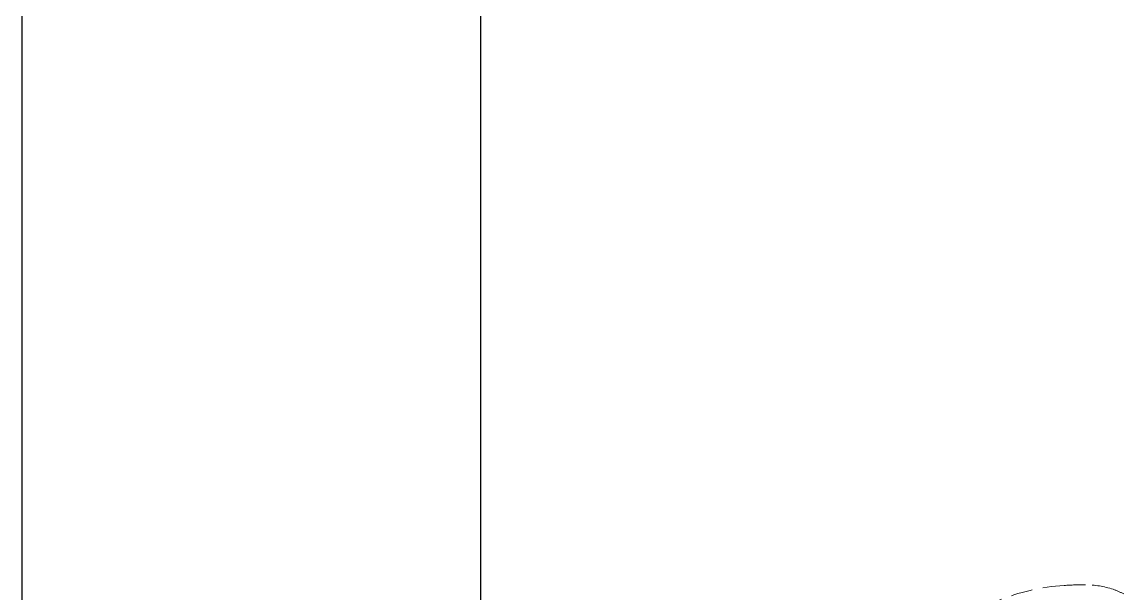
# Model space of a CAD drawing. Header units: millimetres. Extents: x 0 to 145404, y 0 to 194550.
# Drawn here: x 78875 to 79837, y 176013 to 176511 of the extents above; entities that cross this region are included whole.
import ezdxf

# ---------------------------------------------------------------- set-up
doc = ezdxf.new("R2010")
doc.units = ezdxf.units.MM
doc.linetypes.add('HIDDEN2', pattern=[0.1875, 0.125, -0.0625])
for name, color, linetype, lineweight in [('АР - Наружная стена', 144, 'Continuous', 30), ('АР - Окна', 150, 'Continuous', 9), ('АР - окна - открывание', 251, 'Continuous', 5)]:
    doc.layers.add(name, color=color, linetype=linetype, lineweight=lineweight)

# ---------------------------------------------------------------- blocks, each defined once
blk = doc.blocks.new('блок балконный дверной с проходом 750мм')
at = {"layer": 'АР - окна - открывание', "color": 252, "linetype": 'HIDDEN2', "lineweight": 0, "ltscale": 150}
for centre, radius, start, end in [((-167.15, -770.31), 181.42, 3.59823, 22.46032), ((-268.19, -777.64), 282.71, 0.01366, 3.79442), ((-67.66, -776.25), 82.19, 342.05439, 359.08286), ((-62.88, -775.93), 77.76, 333.10838, 340.74312)]:
    blk.add_arc(centre, radius, start, end, dxfattribs=at)
blk = doc.blocks.new('Квартира 2К 9600 тип 6')
at = {"layer": 'АР - Наружная стена'}
blk.add_lwpolyline([(7050, 0), (7050, 10000), (6650, 10000), (6650, 0)], close=True, dxfattribs=at)
at = {"layer": 'АР - Окна', "xscale": -1, "rotation": 270}
blk.add_blockref('блок балконный дверной с проходом 750мм', (6900, 5310), dxfattribs=at)
blk = doc.blocks.new('V_Section_1')
blk.add_blockref('Квартира 2К 9600 тип 6', (8950, -10000))

msp = doc.modelspace()

# ---------------------------------------------------------------- block references
at = {"xscale": -1}
msp.add_blockref('V_Section_1', (94875.46, 180696.11), dxfattribs=at)

doc.saveas('drawing.dxf')
